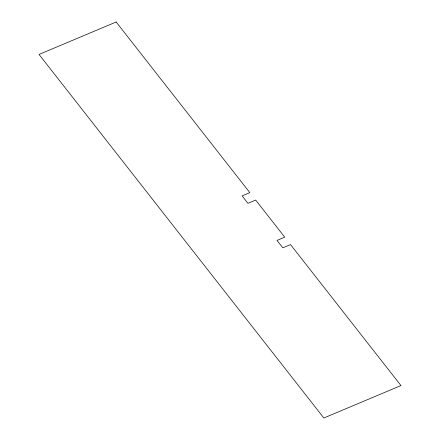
<?xml version="1.0" encoding="UTF-8"?>
<svg xmlns="http://www.w3.org/2000/svg" width="440" height="440" viewBox="0 0 440 440"><rect width="100%" height="100%" fill="white"/><g stroke="black" fill="none" stroke-linecap="round" stroke-linejoin="round"><path stroke-width="0.66" d="M116.16 22L39.039 54.439L323.84 418L400.961 385.561L290.527 244.591L282.816 247.83L277.002 240.411L284.719 237.171L255.657 200.068L247.946 203.313L242.132 195.894L249.843 192.649L116.16 22"/></g></svg>
